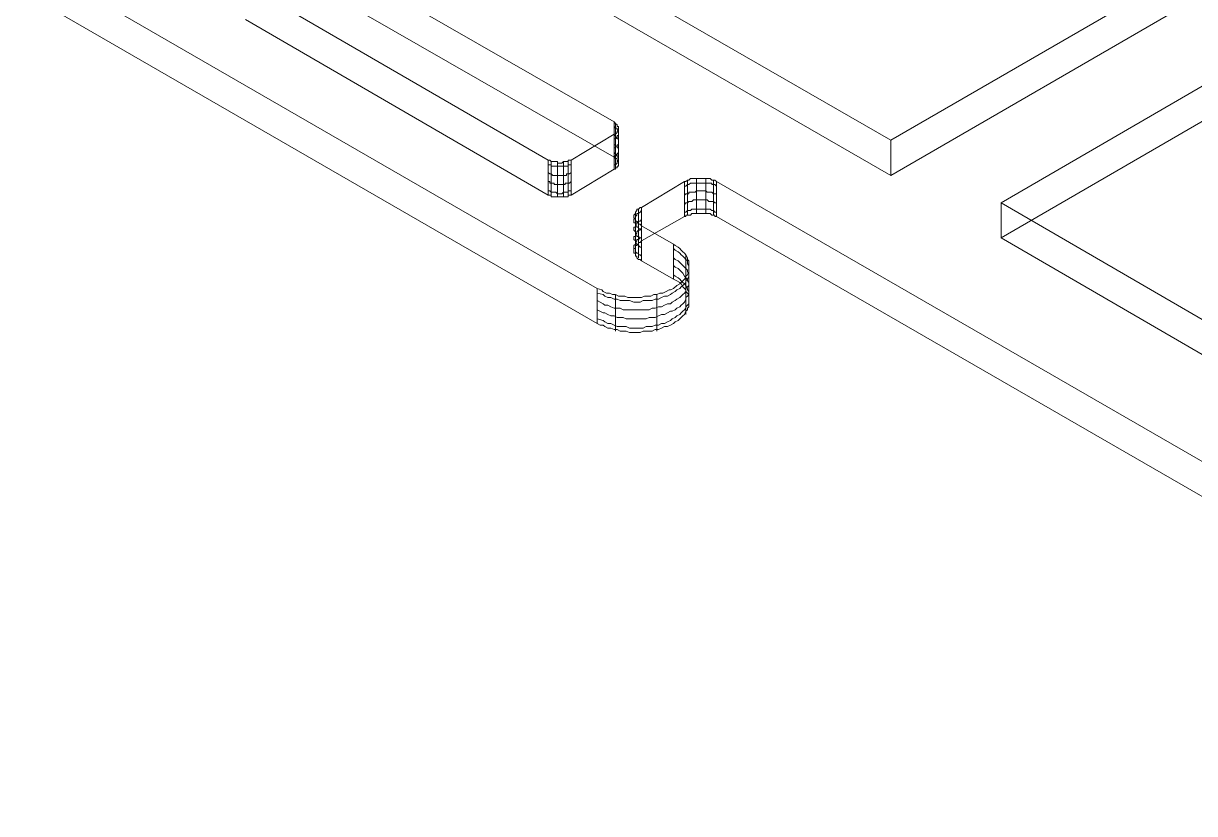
# Model space of a CAD drawing. Header units: millimetres. Extents: x 251 to 1800, y 172 to 1116.
# Drawn here: x 886.7 to 1088.8, y 302.3 to 438.7 of the extents above; entities that cross this region are included whole.
import ezdxf

# ---------------------------------------------------------------- set-up
doc = ezdxf.new("R2010")
doc.units = ezdxf.units.MM

msp = doc.modelspace()

# ---------------------------------------------------------------- linework, layer by layer
at = {"color": 8, "lineweight": 0, "true_color": 0x808080}
for points in [[(1036.393942, 473.111477), (1088.659981, 442.804338), (1036.393942, 412.497199), (983.852384, 442.804338)], [(1107.670822, 432.003976), (1159.936861, 401.696837), (1107.670822, 371.389698), (1055.404784, 401.696837)]]:
    msp.add_lwpolyline(points, close=True, dxfattribs=at)
for points in [[(936.352832, 451.75872), (988.618871, 421.727101)], [(936.352832, 451.75872), (988.618871, 421.727101)], [(886.704228, 450.188259), (985.698364, 392.990423)], [(886.704228, 450.188259), (985.698364, 392.990423)], [(1036.393942, 418.558627), (983.852384, 448.865766)], [(1036.393942, 418.558627), (983.852384, 448.865766)], [(1088.659981, 448.865766), (1036.393942, 418.558627)], [(1088.659981, 448.865766), (1036.393942, 418.558627)], [(936.352832, 445.697293), (988.618871, 415.665673), (988.866838, 415.390154), (989.142357, 415.390154), (989.142357, 415.142186), (989.417877, 414.866667), (989.417877, 414.591147), (989.417877, 414.34318), (989.417877, 414.06766), (989.142357, 414.06766), (989.142357, 413.819693), (988.866838, 413.819693), (988.866838, 413.544173), (988.618871, 413.544173), (981.234949, 409.080758), (980.95943, 409.080758), (980.683911, 409.080758), (980.683911, 408.805239), (980.435943, 408.805239), (980.160424, 408.805239), (979.912456, 408.805239), (979.636937, 408.805239), (979.361417, 408.805239), (979.11345, 408.805239), (978.83793, 408.805239), (978.589963, 408.805239), (978.314443, 408.805239), (978.066476, 408.805239), (977.790956, 408.805239), (977.790956, 409.080758), (977.515437, 409.080758), (977.267469, 409.080758), (925.001431, 439.387897)], [(977.267469, 415.142186), (925.001431, 445.449325)], [(977.267469, 415.142186), (925.001431, 445.449325)], [(936.352832, 445.697293), (988.618871, 415.665673)], [(886.704228, 444.126832), (985.698364, 386.928995), (986.249403, 386.653476), (986.77289, 386.653476), (987.020858, 386.405508), (987.544345, 386.129989), (988.095384, 386.129989), (988.618871, 385.882021), (989.142357, 385.882021), (989.665844, 385.606502), (990.189331, 385.606502), (990.712818, 385.606502), (991.263857, 385.358534), (992.035312, 385.358534), (992.558799, 385.358534), (993.109837, 385.358534), (993.633324, 385.606502), (994.156811, 385.606502), (994.680298, 385.606502), (995.203785, 385.606502), (995.727272, 385.882021), (996.278311, 385.882021), (996.801798, 386.129989), (997.325285, 386.405508), (997.848772, 386.405508), (998.372259, 386.653476), (998.895746, 386.928995), (999.171265, 387.204514), (999.694752, 387.452482), (999.970272, 387.728001), (1000.218239, 387.975969), (1000.493759, 388.251488), (1000.769278, 388.499456), (1001.017246, 389.050495), (1001.292765, 389.298462), (1001.292765, 389.573982), (1001.540732, 389.821949), (1001.540732, 390.097469), (1001.540732, 390.620956), (1001.540732, 390.896475), (1001.540732, 391.144442), (1001.540732, 391.419962), (1001.540732, 391.943449), (1001.292765, 392.191416), (1001.017246, 392.466936), (1001.017246, 392.742455), (1000.769278, 392.990423), (1000.493759, 393.265942), (1000.218239, 393.789429), (999.970272, 394.037397), (999.446785, 394.312916), (998.895746, 394.560884), (993.357805, 397.729357), (993.109837, 398.004877), (992.834318, 398.004877), (992.558799, 398.252844), (992.558799, 398.528364), (992.310831, 398.528364), (992.310831, 398.803883), (992.310831, 399.051851), (992.035312, 399.051851), (992.035312, 399.32737), (992.035312, 399.575337), (992.035312, 399.850857), (992.310831, 399.850857), (992.310831, 400.098824), (992.310831, 400.374344), (992.558799, 400.374344), (992.558799, 400.622311), (992.834318, 400.622311), (992.834318, 400.897831), (993.109837, 400.897831), (993.357805, 401.17335)], [(886.704228, 444.126832), (985.698364, 386.928995)], [(1036.393942, 412.497199), (983.852384, 442.804338)], [(1088.659981, 442.804338), (1036.393942, 412.497199)], [(977.267469, 409.080758), (925.001431, 439.387897)], [(1055.404784, 407.758265), (1107.670822, 438.065404)], [(1055.404784, 407.758265), (1107.670822, 438.065404)], [(1055.404784, 401.696837), (1107.670822, 432.003976)], [(988.618871, 419.605601), (988.866838, 419.605601), (989.142357, 419.881121), (989.142357, 420.129088), (989.417877, 420.129088), (989.417877, 420.404607), (989.417877, 420.652575), (989.417877, 420.928094), (989.142357, 420.928094), (989.142357, 421.203614), (988.866838, 421.451581), (988.618871, 421.727101)], [(988.618871, 415.665673), (988.618871, 421.727101)], [(988.618871, 419.605601), (988.866838, 419.605601), (989.142357, 419.881121), (989.142357, 420.129088), (989.417877, 420.129088), (989.417877, 420.404607), (989.417877, 420.652575), (989.417877, 420.928094), (989.142357, 420.928094), (989.142357, 421.203614), (988.866838, 421.451581), (988.618871, 421.727101)], [(988.618871, 415.665673), (988.618871, 421.727101)], [(988.618871, 418.806595), (988.866838, 418.806595), (989.142357, 419.082114), (989.142357, 419.357634), (989.417877, 419.357634), (989.417877, 419.605601), (989.417877, 419.881121), (989.417877, 420.129088), (989.142357, 420.404607), (989.142357, 420.652575), (988.866838, 420.652575), (988.618871, 420.928094), (988.618871, 420.652575)], [(988.866838, 415.390154), (988.866838, 421.451581), (988.866838, 421.203614)], [(989.417877, 414.866667), (989.417877, 420.928094), (989.417877, 420.652575)], [(988.618871, 419.605601), (981.234949, 415.142186)], [(988.618871, 419.605601), (981.234949, 415.142186)], [(988.618871, 419.605601), (988.618871, 413.544173)], [(988.618871, 419.605601), (988.618871, 413.544173)], [(988.618871, 417.236134), (988.866838, 417.236134), (988.866838, 417.511653), (989.142357, 417.511653), (989.142357, 417.759621), (989.417877, 417.759621), (989.417877, 418.03514), (989.417877, 418.283108), (989.417877, 418.558627), (989.417877, 418.806595), (989.142357, 418.806595), (989.142357, 419.082114), (988.866838, 419.082114), (988.866838, 419.357634), (988.618871, 419.357634), (988.618871, 419.082114)], [(988.866838, 413.544173), (988.866838, 419.605601), (988.866838, 419.357634)], [(989.417877, 414.34318), (989.417877, 420.129088), (989.417877, 419.881121)], [(1036.393942, 412.497199), (1036.393942, 418.558627)], [(1036.393942, 412.497199), (1036.393942, 418.558627)], [(988.618871, 415.665673), (988.866838, 415.913641), (989.142357, 415.913641), (989.142357, 416.18916), (989.417877, 416.437127), (989.417877, 416.712647), (989.417877, 416.988166), (989.417877, 417.236134), (989.142357, 417.236134), (989.142357, 417.511653), (988.866838, 417.511653), (988.866838, 417.759621), (988.618871, 417.759621), (988.618871, 417.511653)], [(988.618871, 414.06766), (988.618871, 414.34318), (988.866838, 414.34318), (989.142357, 414.591147), (989.142357, 414.866667), (989.417877, 414.866667), (989.417877, 415.142186), (989.417877, 415.390154), (989.417877, 415.665673), (989.142357, 415.665673), (989.142357, 415.913641), (988.866838, 416.18916), (988.618871, 416.437127), (988.618871, 416.18916)], [(977.267469, 415.142186), (977.515437, 415.142186), (977.790956, 414.866667), (978.066476, 414.866667), (978.314443, 414.866667), (978.589963, 414.866667), (978.83793, 414.866667), (978.83793, 414.591147), (979.11345, 414.591147), (979.361417, 414.591147), (979.636937, 414.591147), (979.912456, 414.866667), (980.160424, 414.866667), (980.435943, 414.866667), (980.683911, 414.866667), (980.683911, 415.142186), (980.95943, 415.142186), (981.234949, 415.142186)], [(977.267469, 415.142186), (977.267469, 409.080758)], [(977.267469, 415.142186), (977.267469, 409.080758)], [(977.267469, 415.142186), (977.515437, 415.142186), (977.790956, 414.866667), (978.066476, 414.866667), (978.314443, 414.866667), (978.589963, 414.866667), (978.83793, 414.866667), (978.83793, 414.591147), (979.11345, 414.591147), (979.361417, 414.591147), (979.636937, 414.591147), (979.912456, 414.866667), (980.160424, 414.866667), (980.435943, 414.866667), (980.683911, 414.866667), (980.683911, 415.142186), (980.95943, 415.142186), (981.234949, 415.142186)], [(977.267469, 414.34318), (977.515437, 414.34318), (977.790956, 414.34318), (977.790956, 414.06766), (978.066476, 414.06766), (978.314443, 414.06766), (978.589963, 414.06766), (978.83793, 414.06766), (979.11345, 414.06766), (979.361417, 414.06766), (979.636937, 414.06766), (979.912456, 414.06766), (980.160424, 414.06766), (980.435943, 414.06766), (980.683911, 414.06766), (980.683911, 414.34318), (980.95943, 414.34318), (981.234949, 414.34318), (981.234949, 414.06766)], [(977.790956, 408.805239), (977.790956, 414.866667), (977.790956, 414.591147)], [(978.83793, 408.805239), (978.83793, 414.866667), (978.83793, 414.591147)], [(979.912456, 408.805239), (979.912456, 414.866667), (979.912456, 414.591147)], [(980.683911, 408.805239), (980.683911, 414.866667), (980.683911, 414.591147)], [(981.234949, 409.080758), (981.234949, 415.142186)], [(981.234949, 409.080758), (981.234949, 415.142186)], [(988.618871, 415.665673), (988.866838, 415.390154), (989.142357, 415.390154), (989.142357, 415.142186), (989.417877, 414.866667), (989.417877, 414.591147), (989.417877, 414.34318), (989.417877, 414.06766), (989.142357, 414.06766), (989.142357, 413.819693), (988.866838, 413.819693), (988.866838, 413.544173), (988.618871, 413.544173)], [(977.267469, 413.020686), (977.515437, 412.745167), (977.790956, 412.745167), (978.066476, 412.497199), (978.314443, 412.497199), (978.589963, 412.497199), (978.83793, 412.497199), (979.11345, 412.497199), (979.361417, 412.497199), (979.636937, 412.497199), (979.912456, 412.497199), (980.160424, 412.497199), (980.435943, 412.497199), (980.435943, 412.745167), (980.683911, 412.745167), (980.95943, 412.745167), (981.234949, 413.020686), (981.234949, 412.745167)], [(988.618871, 413.544173), (981.234949, 409.080758)], [(977.267469, 411.450226), (977.515437, 411.450226), (977.515437, 411.174706), (977.790956, 411.174706), (978.066476, 411.174706), (978.314443, 411.174706), (978.314443, 410.926739), (978.589963, 410.926739), (978.83793, 410.926739), (979.11345, 410.926739), (979.361417, 410.926739), (979.636937, 410.926739), (979.912456, 410.926739), (980.160424, 410.926739), (980.160424, 411.174706), (980.435943, 411.174706), (980.683911, 411.174706), (980.95943, 411.174706), (981.234949, 411.450226), (981.234949, 411.174706)], [(993.357805, 406.959259), (1000.769278, 411.450226)], [(993.357805, 406.959259), (1000.769278, 411.450226)], [(1006.307219, 411.450226), (1006.031699, 411.698193), (1005.783732, 411.698193), (1005.508212, 411.698193), (1005.232693, 411.973712), (1004.984726, 411.973712), (1004.709206, 411.973712), (1004.461239, 411.973712), (1004.185719, 411.973712), (1003.9102, 411.973712), (1003.662232, 411.973712), (1003.386713, 411.973712), (1003.138745, 411.973712), (1002.863226, 411.973712), (1002.615258, 411.973712), (1002.339739, 411.973712), (1002.064219, 411.973712), (1001.816252, 411.973712), (1001.540732, 411.698193), (1001.292765, 411.698193), (1001.017246, 411.450226), (1000.769278, 411.450226)], [(1006.307219, 411.450226), (1006.031699, 411.698193), (1005.783732, 411.698193), (1005.508212, 411.698193), (1005.232693, 411.973712), (1004.984726, 411.973712), (1004.709206, 411.973712), (1004.461239, 411.973712), (1004.185719, 411.973712), (1003.9102, 411.973712), (1003.662232, 411.973712), (1003.386713, 411.973712), (1003.138745, 411.973712), (1002.863226, 411.973712), (1002.615258, 411.973712), (1002.339739, 411.973712), (1002.064219, 411.973712), (1001.816252, 411.973712), (1001.540732, 411.698193), (1001.292765, 411.698193), (1001.017246, 411.450226), (1000.769278, 411.450226)], [(1000.769278, 405.388798), (1000.769278, 411.450226)], [(1000.769278, 405.388798), (1000.769278, 411.450226)], [(1006.307219, 410.651219), (1006.031699, 410.926739), (1005.783732, 410.926739), (1005.508212, 410.926739), (1005.508212, 411.174706), (1005.232693, 411.174706), (1004.984726, 411.174706), (1004.709206, 411.174706), (1004.461239, 411.174706), (1004.185719, 411.174706), (1003.9102, 411.174706), (1003.662232, 411.174706), (1003.386713, 411.174706), (1003.138745, 411.174706), (1002.863226, 411.174706), (1002.615258, 411.174706), (1002.339739, 411.174706), (1002.064219, 411.174706), (1001.816252, 411.174706), (1001.540732, 410.926739), (1001.292765, 410.926739), (1001.017246, 410.651219), (1000.769278, 410.651219), (1000.769278, 410.3757)], [(1001.292765, 405.636765), (1001.292765, 411.698193), (1001.292765, 411.450226)], [(1002.863226, 405.912285), (1002.863226, 411.973712), (1002.863226, 411.698193)], [(1004.461239, 405.912285), (1004.461239, 411.973712), (1004.461239, 411.698193)], [(1005.783732, 405.636765), (1005.783732, 411.698193), (1005.783732, 411.450226)], [(1006.307219, 411.450226), (1185.009131, 308.405953)], [(1006.307219, 411.450226), (1006.307219, 405.388798)], [(1006.307219, 411.450226), (1006.307219, 405.388798)], [(1006.307219, 411.450226), (1185.009131, 308.405953)], [(977.267469, 409.852213), (977.515437, 409.852213), (977.790956, 409.604245), (978.066476, 409.604245), (978.314443, 409.604245), (978.589963, 409.604245), (978.83793, 409.328726), (979.11345, 409.328726), (979.361417, 409.328726), (979.636937, 409.328726), (979.912456, 409.604245), (980.160424, 409.604245), (980.435943, 409.604245), (980.683911, 409.604245), (980.683911, 409.852213), (980.95943, 409.852213), (981.234949, 409.852213), (981.234949, 409.604245)], [(981.234949, 409.080758), (980.95943, 409.080758), (980.683911, 409.080758), (980.683911, 408.805239), (980.435943, 408.805239), (980.160424, 408.805239), (979.912456, 408.805239), (979.636937, 408.805239), (979.361417, 408.805239), (979.11345, 408.805239), (978.83793, 408.805239), (978.589963, 408.805239), (978.314443, 408.805239), (978.066476, 408.805239), (977.790956, 408.805239), (977.790956, 409.080758), (977.515437, 409.080758), (977.267469, 409.080758)], [(1006.307219, 409.080758), (1006.307219, 409.328726), (1006.031699, 409.328726), (1005.783732, 409.328726), (1005.508212, 409.604245), (1005.232693, 409.604245), (1004.984726, 409.604245), (1004.709206, 409.604245), (1004.461239, 409.852213), (1004.185719, 409.852213), (1003.9102, 409.852213), (1003.662232, 409.852213), (1003.386713, 409.852213), (1003.138745, 409.852213), (1002.863226, 409.852213), (1002.615258, 409.604245), (1002.339739, 409.604245), (1002.064219, 409.604245), (1001.816252, 409.604245), (1001.540732, 409.604245), (1001.540732, 409.328726), (1001.292765, 409.328726), (1001.017246, 409.328726), (1000.769278, 409.080758), (1000.769278, 408.805239)], [(1006.307219, 407.482746), (1006.307219, 407.758265), (1006.031699, 407.758265), (1005.783732, 408.006232), (1005.508212, 408.006232), (1005.232693, 408.006232), (1004.984726, 408.006232), (1004.709206, 408.281752), (1004.461239, 408.281752), (1004.185719, 408.281752), (1003.9102, 408.281752), (1003.662232, 408.281752), (1003.386713, 408.281752), (1003.138745, 408.281752), (1002.863226, 408.281752), (1002.615258, 408.281752), (1002.339739, 408.281752), (1002.064219, 408.006232), (1001.816252, 408.006232), (1001.540732, 408.006232), (1001.292765, 407.758265), (1001.017246, 407.758265), (1000.769278, 407.482746), (1000.769278, 407.234778)], [(993.357805, 406.959259), (993.109837, 406.959259), (992.834318, 406.683739), (992.558799, 406.683739), (992.558799, 406.435772), (992.310831, 406.160252), (992.310831, 405.912285), (992.035312, 405.636765), (992.035312, 405.388798), (992.035312, 405.113278), (992.310831, 405.113278), (992.310831, 404.865311), (992.310831, 404.589791), (992.558799, 404.589791), (992.558799, 404.314272), (992.834318, 404.314272), (992.834318, 404.066304), (993.109837, 404.066304), (993.357805, 403.790785)], [(993.357805, 406.959259), (993.109837, 406.959259), (992.834318, 406.683739), (992.558799, 406.683739), (992.558799, 406.435772), (992.310831, 406.160252), (992.310831, 405.912285), (992.035312, 405.636765), (992.035312, 405.388798), (992.035312, 405.113278), (992.310831, 405.113278), (992.310831, 404.865311), (992.310831, 404.589791), (992.558799, 404.589791), (992.558799, 404.314272), (992.834318, 404.314272), (992.834318, 404.066304), (993.109837, 404.066304), (993.357805, 403.790785)], [(993.357805, 406.435772), (993.109837, 406.160252), (992.834318, 405.912285), (992.558799, 405.912285), (992.558799, 405.636765), (992.310831, 405.388798), (992.310831, 405.113278), (992.035312, 404.865311), (992.035312, 404.589791), (992.035312, 404.314272), (992.310831, 404.314272), (992.310831, 404.066304), (992.310831, 403.790785), (992.558799, 403.790785), (992.558799, 403.542817), (992.834318, 403.542817), (992.834318, 403.267298), (993.109837, 403.267298), (993.357805, 403.019331), (993.357805, 402.743811)], [(992.834318, 400.622311), (992.834318, 406.683739), (992.834318, 406.435772)], [(993.357805, 406.959259), (993.357805, 401.17335)], [(993.357805, 406.959259), (993.357805, 401.17335)], [(1006.307219, 406.160252), (1006.031699, 406.160252), (1005.783732, 406.435772), (1005.508212, 406.435772), (1005.232693, 406.683739), (1004.984726, 406.683739), (1004.709206, 406.683739), (1004.461239, 406.683739), (1004.185719, 406.683739), (1003.9102, 406.683739), (1003.662232, 406.683739), (1003.386713, 406.683739), (1003.138745, 406.683739), (1002.863226, 406.683739), (1002.615258, 406.683739), (1002.339739, 406.683739), (1002.064219, 406.683739), (1001.816252, 406.435772), (1001.540732, 406.435772), (1001.292765, 406.435772), (1001.017246, 406.160252), (1000.769278, 406.160252), (1000.769278, 405.912285)], [(1107.670822, 377.451126), (1055.404784, 407.758265)], [(1107.670822, 377.451126), (1055.404784, 407.758265)], [(1055.404784, 401.696837), (1055.404784, 407.758265)], [(1055.404784, 401.696837), (1055.404784, 407.758265)], [(993.357805, 404.865311), (993.109837, 404.589791), (992.834318, 404.589791), (992.558799, 404.314272), (992.558799, 404.066304), (992.310831, 404.066304), (992.310831, 403.790785), (992.310831, 403.542817), (992.035312, 403.542817), (992.035312, 403.267298), (992.035312, 403.019331), (992.310831, 402.743811), (992.310831, 402.468292), (992.310831, 402.220324), (992.558799, 402.220324), (992.558799, 401.944805), (992.834318, 401.944805), (993.109837, 401.696837), (993.357805, 401.696837), (993.357805, 401.421318)], [(992.310831, 399.850857), (992.310831, 405.912285), (992.310831, 405.636765)], [(992.310831, 399.051851), (992.310831, 405.113278), (992.310831, 404.865311)], [(1000.769278, 405.388798), (993.357805, 401.17335)], [(1000.769278, 405.388798), (993.357805, 401.17335)], [(1000.769278, 405.388798), (1001.017246, 405.388798), (1001.017246, 405.636765), (1001.292765, 405.636765), (1001.540732, 405.636765), (1001.816252, 405.636765), (1002.064219, 405.912285), (1002.339739, 405.912285), (1002.615258, 405.912285), (1002.863226, 405.912285), (1003.138745, 405.912285), (1003.386713, 405.912285), (1003.662232, 405.912285), (1003.9102, 405.912285), (1004.185719, 405.912285), (1004.461239, 405.912285), (1004.709206, 405.912285), (1004.984726, 405.912285), (1005.232693, 405.912285), (1005.508212, 405.636765), (1005.783732, 405.636765), (1006.031699, 405.636765), (1006.031699, 405.388798), (1006.307219, 405.388798), (1185.009131, 302.344526)], [(1000.769278, 405.388798), (1001.017246, 405.388798), (1001.017246, 405.636765), (1001.292765, 405.636765), (1001.540732, 405.636765), (1001.816252, 405.636765), (1002.064219, 405.912285), (1002.339739, 405.912285), (1002.615258, 405.912285), (1002.863226, 405.912285), (1003.138745, 405.912285), (1003.386713, 405.912285), (1003.662232, 405.912285), (1003.9102, 405.912285), (1004.185719, 405.912285), (1004.461239, 405.912285), (1004.709206, 405.912285), (1004.984726, 405.912285), (1005.232693, 405.912285), (1005.508212, 405.636765), (1005.783732, 405.636765), (1006.031699, 405.636765), (1006.031699, 405.388798), (1006.307219, 405.388798)], [(1006.307219, 405.388798), (1185.009131, 302.344526)], [(993.357805, 403.267298), (993.109837, 403.267298), (993.109837, 403.019331), (992.834318, 403.019331), (992.558799, 402.743811), (992.558799, 402.468292), (992.310831, 402.468292), (992.310831, 402.220324), (992.310831, 401.944805), (992.035312, 401.944805), (992.035312, 401.696837), (992.035312, 401.421318), (992.310831, 401.17335), (992.310831, 400.897831), (992.558799, 400.622311), (992.834318, 400.374344), (993.109837, 400.098824), (993.357805, 400.098824), (993.357805, 399.850857)], [(992.834318, 398.252844), (992.834318, 404.066304), (992.834318, 403.790785)], [(998.895746, 400.622311), (993.357805, 403.790785)], [(993.357805, 397.729357), (993.357805, 403.790785)], [(998.895746, 400.622311), (993.357805, 403.790785)], [(993.357805, 397.729357), (993.357805, 403.790785)], [(998.895746, 400.622311), (999.171265, 400.374344), (999.694752, 400.098824), (999.970272, 399.850857), (1000.218239, 399.575337), (1000.493759, 399.32737), (1000.769278, 399.051851), (1001.017246, 398.803883), (1001.292765, 398.252844), (1001.292765, 398.004877), (1001.540732, 397.729357), (1001.540732, 397.48139), (1001.540732, 396.957903), (1001.540732, 396.682383), (1001.540732, 396.406864), (1001.540732, 396.158896), (1001.540732, 395.883377), (1001.292765, 395.35989), (1001.017246, 395.111922), (1001.017246, 394.836403), (1000.769278, 394.560884), (1000.493759, 394.312916), (1000.218239, 394.037397), (999.970272, 393.789429), (999.446785, 393.51391), (998.895746, 392.990423), (998.372259, 392.742455), (998.124291, 392.742455), (997.600804, 392.466936), (997.049766, 392.191416), (996.526279, 392.191416), (996.002792, 391.943449), (995.479305, 391.943449), (994.955818, 391.667929), (994.432331, 391.667929), (993.881292, 391.667929), (993.357805, 391.419962), (992.834318, 391.419962), (992.310831, 391.419962), (991.511825, 391.419962), (990.988338, 391.419962), (990.464851, 391.667929), (989.941364, 391.667929), (989.417877, 391.667929), (988.866838, 391.943449), (988.343351, 391.943449), (987.819864, 392.191416), (987.296377, 392.191416), (986.77289, 392.466936), (986.497371, 392.742455), (985.698364, 392.990423)], [(998.895746, 400.622311), (999.171265, 400.374344), (999.694752, 400.098824), (999.970272, 399.850857), (1000.218239, 399.575337), (1000.493759, 399.32737), (1000.769278, 399.051851), (1001.017246, 398.803883), (1001.292765, 398.252844), (1001.292765, 398.004877), (1001.540732, 397.729357), (1001.540732, 397.48139), (1001.540732, 396.957903), (1001.540732, 396.682383), (1001.540732, 396.406864), (1001.540732, 396.158896), (1001.540732, 395.883377), (1001.292765, 395.35989), (1001.017246, 395.111922), (1001.017246, 394.836403), (1000.769278, 394.560884), (1000.493759, 394.312916), (1000.218239, 394.037397), (999.970272, 393.789429), (999.446785, 393.51391), (998.895746, 392.990423), (998.372259, 392.742455), (998.124291, 392.742455), (997.600804, 392.466936), (997.049766, 392.191416), (996.526279, 392.191416), (996.002792, 391.943449), (995.479305, 391.943449), (994.955818, 391.667929), (994.432331, 391.667929), (993.881292, 391.667929), (993.357805, 391.419962), (992.834318, 391.419962), (992.310831, 391.419962), (991.511825, 391.419962), (990.988338, 391.419962), (990.464851, 391.667929), (989.941364, 391.667929), (989.417877, 391.667929), (988.866838, 391.943449), (988.343351, 391.943449), (987.819864, 392.191416), (987.296377, 392.191416), (986.77289, 392.466936), (986.497371, 392.742455), (985.698364, 392.990423)], [(993.357805, 401.696837), (993.109837, 401.696837), (992.834318, 401.421318), (992.558799, 401.421318), (992.558799, 401.17335), (992.310831, 400.897831), (992.310831, 400.622311), (992.035312, 400.374344), (992.035312, 400.098824), (992.035312, 399.850857), (992.310831, 399.850857), (992.310831, 399.575337), (992.310831, 399.32737), (992.558799, 399.051851), (992.834318, 399.051851), (992.834318, 398.803883), (993.109837, 398.803883), (993.357805, 398.528364), (993.357805, 398.252844)], [(993.357805, 397.729357), (993.109837, 398.004877), (992.834318, 398.004877), (992.558799, 398.252844), (992.558799, 398.528364), (992.310831, 398.528364), (992.310831, 398.803883), (992.310831, 399.051851), (992.035312, 399.051851), (992.035312, 399.32737), (992.035312, 399.575337), (992.035312, 399.850857), (992.310831, 399.850857), (992.310831, 400.098824), (992.310831, 400.374344), (992.558799, 400.374344), (992.558799, 400.622311), (992.834318, 400.622311), (992.834318, 400.897831), (993.109837, 400.897831), (993.357805, 401.17335)], [(998.895746, 400.622311), (998.895746, 394.560884)], [(998.895746, 400.622311), (998.895746, 394.560884)], [(1107.670822, 371.389698), (1055.404784, 401.696837)], [(998.895746, 399.850857), (999.171265, 399.575337), (999.694752, 399.32737), (999.970272, 399.051851), (1000.218239, 398.803883), (1000.493759, 398.528364), (1000.769278, 398.252844), (1001.017246, 398.004877), (1001.292765, 397.729357), (1001.292765, 397.20587), (1001.540732, 396.957903), (1001.540732, 396.682383), (1001.540732, 396.406864), (1001.540732, 395.883377), (1001.540732, 395.635409), (1001.540732, 395.35989), (1001.540732, 395.111922), (1001.292765, 394.560884), (1001.017246, 394.312916), (1001.017246, 394.037397), (1000.769278, 393.789429), (1000.493759, 393.51391), (1000.218239, 393.265942), (999.970272, 392.990423), (999.446785, 392.742455), (999.171265, 392.466936), (998.647778, 392.191416), (998.372259, 391.943449), (997.848772, 391.667929), (997.325285, 391.667929), (996.801798, 391.419962), (996.278311, 391.144442), (995.727272, 391.144442), (995.203785, 390.896475), (994.680298, 390.896475), (994.156811, 390.896475), (993.633324, 390.896475), (993.109837, 390.620956), (992.558799, 390.620956), (992.035312, 390.620956), (991.263857, 390.896475), (990.712818, 390.896475), (990.189331, 390.896475), (989.665844, 390.896475), (989.142357, 391.144442), (988.618871, 391.144442), (988.095384, 391.419962), (987.544345, 391.419962), (987.020858, 391.667929), (986.77289, 391.943449), (985.698364, 392.191416), (985.698364, 391.943449)], [(998.895746, 398.252844), (999.171265, 398.004877), (999.694752, 397.729357), (999.970272, 397.48139), (1000.218239, 397.20587), (1000.493759, 396.957903), (1000.769278, 396.682383), (1001.017246, 396.406864), (1001.292765, 396.158896), (1001.292765, 395.883377), (1001.540732, 395.35989), (1001.540732, 395.111922), (1001.540732, 394.836403), (1001.540732, 394.560884), (1001.540732, 394.037397), (1001.540732, 393.789429), (1001.540732, 393.51391), (1001.292765, 393.265942), (1001.017246, 392.990423), (1001.017246, 392.466936), (1000.769278, 392.191416), (1000.493759, 391.943449), (1000.218239, 391.667929), (999.970272, 391.419962), (999.446785, 391.144442), (999.171265, 390.896475), (998.647778, 390.620956), (998.372259, 390.345436), (997.848772, 390.345436), (997.325285, 390.097469), (996.801798, 389.821949), (996.278311, 389.821949), (995.727272, 389.573982), (995.203785, 389.573982), (994.680298, 389.298462), (994.156811, 389.298462), (993.633324, 389.298462), (993.109837, 389.298462), (992.558799, 389.298462), (992.035312, 389.298462), (991.263857, 389.298462), (990.712818, 389.298462), (990.189331, 389.298462), (989.665844, 389.573982), (989.142357, 389.573982), (988.618871, 389.573982), (988.095384, 389.821949), (987.544345, 390.097469), (987.020858, 390.097469), (986.77289, 390.345436), (985.698364, 390.896475), (985.698364, 390.620956)], [(1001.017246, 398.803883), (1001.017246, 392.742455), (1001.017246, 392.466936)], [(998.895746, 396.957903), (999.171265, 396.682383), (999.694752, 396.406864), (999.970272, 396.158896), (1000.218239, 395.883377), (1000.493759, 395.635409), (1000.769278, 395.111922), (1001.017246, 394.836403), (1001.292765, 394.560884), (1001.292765, 394.312916), (1001.540732, 394.037397), (1001.540732, 393.51391), (1001.540732, 393.265942), (1001.540732, 392.990423), (1001.540732, 392.742455), (1001.540732, 392.191416), (1001.540732, 391.943449), (1001.292765, 391.667929), (1001.017246, 391.419962), (1001.017246, 391.144442), (1000.769278, 390.620956), (1000.493759, 390.345436), (1000.218239, 390.097469), (999.970272, 389.821949), (999.446785, 389.573982), (999.171265, 389.298462), (998.647778, 389.050495), (998.372259, 389.050495), (997.848772, 388.774975), (997.325285, 388.499456), (996.801798, 388.499456), (996.278311, 388.251488), (995.727272, 387.975969), (995.203785, 387.975969), (994.680298, 387.975969), (994.156811, 387.728001), (993.633324, 387.728001), (993.109837, 387.728001), (992.558799, 387.728001), (992.035312, 387.728001), (991.263857, 387.728001), (990.712818, 387.728001), (990.189331, 387.975969), (989.665844, 387.975969), (989.142357, 387.975969), (988.618871, 388.251488), (988.095384, 388.251488), (987.544345, 388.499456), (987.020858, 388.774975), (986.77289, 388.774975), (985.698364, 389.298462), (985.698364, 389.050495)], [(998.895746, 394.560884), (993.357805, 397.729357)], [(998.895746, 395.35989), (999.171265, 395.111922), (999.694752, 394.836403), (999.970272, 394.560884), (1000.218239, 394.312916), (1000.493759, 394.037397), (1000.769278, 393.789429), (1001.017246, 393.51391), (1001.292765, 392.990423), (1001.292765, 392.742455), (1001.540732, 392.466936), (1001.540732, 392.191416), (1001.540732, 391.667929), (1001.540732, 391.419962), (1001.540732, 391.144442), (1001.540732, 390.896475), (1001.540732, 390.345436), (1001.292765, 390.097469), (1001.017246, 389.821949), (1001.017246, 389.573982), (1000.769278, 389.298462), (1000.493759, 389.050495), (1000.218239, 388.774975), (999.970272, 388.499456), (999.446785, 388.251488), (999.171265, 387.975969), (998.647778, 387.728001), (998.372259, 387.452482), (997.848772, 387.204514), (997.325285, 386.928995), (996.801798, 386.928995), (996.278311, 386.653476), (995.727272, 386.653476), (995.203785, 386.405508), (994.680298, 386.405508), (994.156811, 386.405508), (993.633324, 386.129989), (993.109837, 386.129989), (992.558799, 386.129989), (992.035312, 386.129989), (991.263857, 386.129989), (990.712818, 386.405508), (990.189331, 386.405508), (989.665844, 386.405508), (989.142357, 386.405508), (988.618871, 386.653476), (988.095384, 386.928995), (987.544345, 386.928995), (987.020858, 387.204514), (986.77289, 387.452482), (985.698364, 387.728001), (985.698364, 387.452482)], [(985.698364, 386.928995), (986.249403, 386.653476), (986.77289, 386.653476), (987.020858, 386.405508), (987.544345, 386.129989), (988.095384, 386.129989), (988.618871, 385.882021), (989.142357, 385.882021), (989.665844, 385.606502), (990.189331, 385.606502), (990.712818, 385.606502), (991.263857, 385.358534), (992.035312, 385.358534), (992.558799, 385.358534), (993.109837, 385.358534), (993.633324, 385.606502), (994.156811, 385.606502), (994.680298, 385.606502), (995.203785, 385.606502), (995.727272, 385.882021), (996.278311, 385.882021), (996.801798, 386.129989), (997.325285, 386.405508), (997.848772, 386.405508), (998.372259, 386.653476), (998.895746, 386.928995), (999.171265, 387.204514), (999.694752, 387.452482), (999.970272, 387.728001), (1000.218239, 387.975969), (1000.493759, 388.251488), (1000.769278, 388.499456), (1001.017246, 389.050495), (1001.292765, 389.298462), (1001.292765, 389.573982), (1001.540732, 389.821949), (1001.540732, 390.097469), (1001.540732, 390.620956), (1001.540732, 390.896475), (1001.540732, 391.144442), (1001.540732, 391.419962), (1001.540732, 391.943449), (1001.292765, 392.191416), (1001.017246, 392.466936), (1001.017246, 392.742455), (1000.769278, 392.990423), (1000.493759, 393.265942), (1000.218239, 393.789429), (999.970272, 394.037397), (999.446785, 394.312916), (998.895746, 394.560884)], [(1001.017246, 394.836403), (1001.017246, 388.774975), (1001.017246, 388.499456)], [(985.698364, 386.928995), (985.698364, 392.990423)], [(985.698364, 386.928995), (985.698364, 392.990423)], [(988.866838, 391.943449), (988.866838, 385.882021), (988.866838, 385.606502)], [(996.002792, 391.943449), (996.002792, 385.882021), (996.002792, 385.606502)]]:
    msp.add_lwpolyline(points, dxfattribs=at)

doc.saveas('drawing.dxf')
